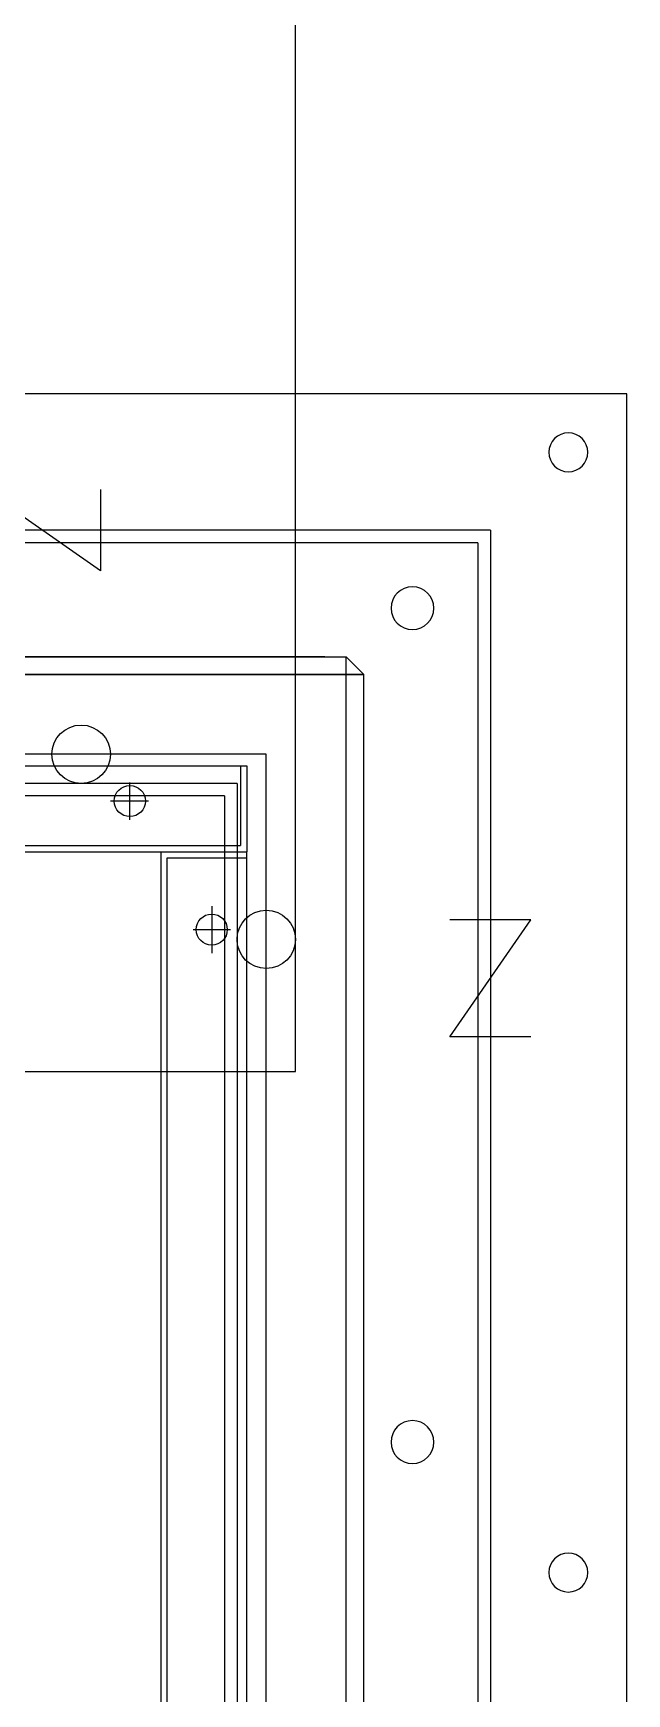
# Model space of a CAD drawing. Header units: millimetres. Extents: x 89450 to 753248, y -530175 to 1209785.
# Drawn here: x 398825.4 to 398977.7, y -101185 to -100758.9 of the extents above; entities that cross this region are included whole.
import ezdxf

# ---------------------------------------------------------------- set-up
doc = ezdxf.new("R2010")
doc.units = ezdxf.units.MM
doc.header["$LTSCALE"] = 150
doc.linetypes.add('CENTER', pattern=[50.8, 31.75, -6.35, 6.35, -6.35])
doc.layers.add('------00 Load Bank', color=3, linetype='Continuous')

# ---------------------------------------------------------------- blocks, each defined once
blk = doc.blocks.new('A$Cd768ecee')
at = {"color": 0}
for p, q in [((0, 0), (0, 1180)), ((0, 1180), (1180, 1180)), ((35, 1145), (1145, 1145)), ((35, 1145), (35, 35)), ((38.2, 1141.8), (1141.8, 1141.8)), ((38.2, 1141.8), (38.2, 38.2)), ((100, 1080), (100, 100)), ((100, 1080), (1080, 1080)), ((103.2, 1076.8), (1076.8, 1076.8)), ((103.2, 1076.8), (103.2, 103.2))]:
    blk.add_line(p, q, dxfattribs=at)
for points in [[(135, 1155.42), (135, 1134.58), (165, 1155.42), (165, 1134.58)], [(24.58, 1015), (45.42, 1015), (24.58, 1045), (45.42, 1045)]]:
    blk.add_lwpolyline(points, dxfattribs=at)
for centre, radius in [((15, 1165), 5), ((55, 1125), 5.5), ((55, 911), 5.5), ((15, 877.5), 5)]:
    blk.add_circle(centre, radius, dxfattribs=at)
blk = doc.blocks.new('A$Ca2785acc')
at = {"color": 0}
for p, q in [((0, 980), (0, 35)), ((20.4, 978.4), (20.4, 36.6)), ((22, 980), (22, 35)), ((9, 49), (9, 61)), ((13.8, 55), (4.2, 55)), ((20.4, 36.6), (0, 36.6)), ((985, 35), (0, 35)), ((0, 13), (0, 35)), ((22, 35), (0, 35)), ((983.4, 33.4), (1.6, 33.4)), ((1.6, 13), (1.6, 33.4)), ((985, 13), (0, 13))]:
    blk.add_line(p, q, dxfattribs=at)
at = {"color": 0, "linetype": 'CENTER'}
for p, q in [((30, 26.8), (30, 17.2)), ((25.2, 22), (35, 22))]:
    blk.add_line(p, q, dxfattribs=at)
at = {"color": 0}
for centre in [(9, 55), (30, 22)]:
    blk.add_circle(centre, 4, dxfattribs=at)
blk = doc.blocks.new('A$C02650c35')
at = {"color": 0}
for p, q in [((4.5, 1065), (0, 1060.5)), ((1040.5, 1065), (4.5, 1065)), ((4.5, 1065), (4.5, 24.5)), ((4.5, 24.5), (4.5, 1065)), ((1040.5, 1065), (4.5, 1065)), ((0, 24.5), (0, 1060.5)), ((0, 24.5), (0, 1060.5)), ((1045, 1060.5), (0, 1060.5)), ((0, 1055), (0, 30))]:
    blk.add_line(p, q, dxfattribs=at)
at = {"color": 0, "linetype": 'CENTER'}
for p, q in [((1020, 1040), (25, 1040)), ((25, 1040), (25, 45))]:
    blk.add_line(p, q, dxfattribs=at)
at = {"color": 0}
for centre, radius in [((72.5, 1040), 7.5), ((25, 992.5), 7.5), ((522.5, 542.5), 441)]:
    blk.add_circle(centre, radius, dxfattribs=at)

msp = doc.modelspace()

# ---------------------------------------------------------------- linework, layer by layer
at = {"layer": '------00 Load Bank', "color": 161, "ltscale": 2, "elevation": 0}
msp.add_lwpolyline([(398892.66, -101025.36), (398892.66, -100593.05), (397882.66, -100593.05), (397882.66, -101025.36)], close=True, dxfattribs=at)

# ---------------------------------------------------------------- block references
at = {"layer": '------00 Load Bank', "color": 161, "xscale": -1}
msp.add_blockref('A$Cd768ecee', (398977.66, -102031.43), dxfattribs=at)
at = {"layer": '------00 Load Bank', "color": 161}
for name, p, rotation in [('A$C02650c35', (397845.16, -100918.93), 270), ('A$Ca2785acc', (398880.16, -100933.93), 180), ('A$Ca2785acc', (398880.16, -100933.93), 180)]:
    msp.add_blockref(name, p, dxfattribs=dict(at, rotation=rotation))

doc.saveas('drawing.dxf')
